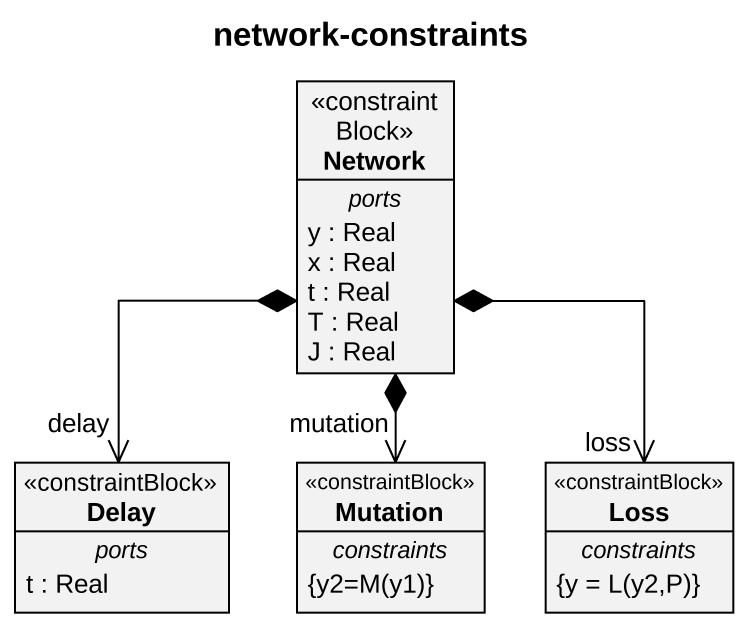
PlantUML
@startuml
title network-constraints
hide circle
hide empty members
class "Network" as Network_ <<constraintBlock>> {
  -- ports --
  y : Real
  x : Real
  t : Real
  T : Real
  J : Real
}
class Delay <<constraintBlock>> {
  -- ports --
  t : Real
}
class Mutation <<constraintBlock>> {
  -- constraints --
  {field} {y2=M(y1)}
}
class Loss <<constraintBlock>> {
  -- constraints --
  {field} {y = L(y2,P)}
}
Network_ *--> "delay" Delay
Network_ *--> "mutation" Mutation
Network_ *--> "loss" Loss
@enduml
